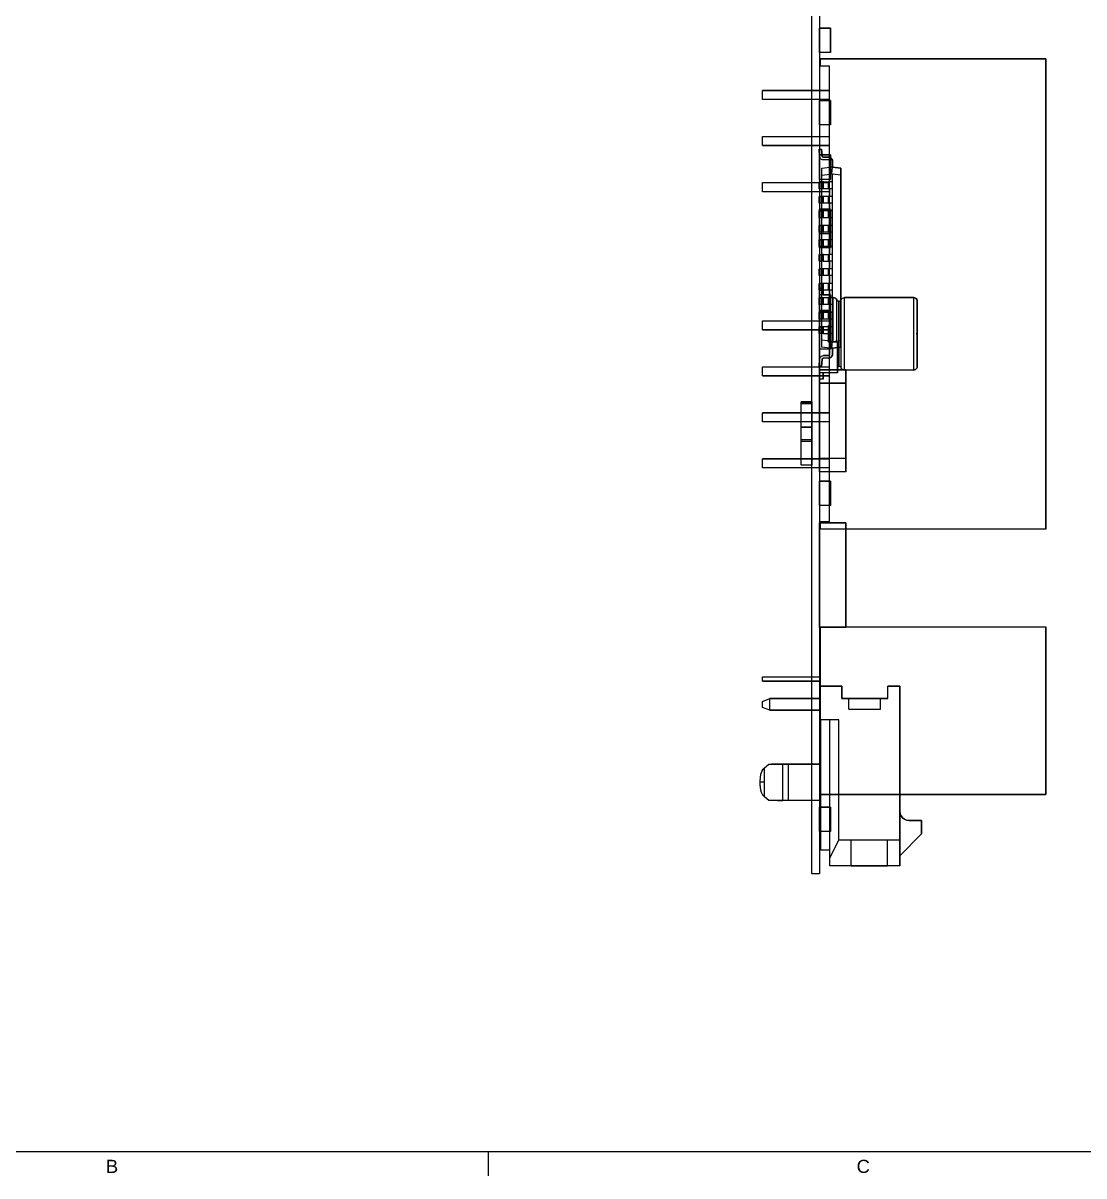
# Model space of a CAD drawing. Header units: inches. Extents: x 0 to 420, y -297 to 0.
# Drawn here: x 117.1 to 234.3, y -297 to -169.7 of the extents above; entities that cross this region are included whole.
import ezdxf

# ---------------------------------------------------------------- set-up
doc = ezdxf.new("R2010")
doc.units = ezdxf.units.IN
doc.header["$MEASUREMENT"] = 0
doc.styles.add('Arial0', font='arial.ttf', dxfattribs={"height": 2.265495})

msp = doc.modelspace()

# ---------------------------------------------------------------- linework, layer by layer
at = {"color": 18, "true_color": 0x000000}
for p, q in [((204.23, -263.64), (204.23, -121.64)), ((205.06, -121.64), (205.06, -263.64)), ((205.06, -172.99), (205.06, -170.29)), ((205.06, -170.29), (206.26, -170.29)), ((205.06, -172.99), (205.06, -170.29)), ((206.26, -170.29), (205.06, -170.29)), ((206.26, -170.29), (206.26, -172.99)), ((206.26, -172.99), (206.26, -170.29)), ((206.26, -172.99), (205.06, -172.99)), ((206.26, -172.99), (205.06, -172.99)), ((205.16, -174.49), (205.16, -173.69)), ((205.16, -173.69), (230.06, -173.69)), ((230.06, -173.69), (205.16, -173.69)), ((205.16, -174.49), (205.16, -173.69)), ((230.06, -173.69), (230.06, -225.59)), ((230.06, -225.59), (230.06, -173.69)), ((206.16, -174.49), (205.16, -174.49)), ((206.16, -174.49), (205.16, -174.49)), ((206.16, -177.19), (206.16, -174.49)), ((206.16, -224.79), (206.16, -174.49)), ((198.76, -178.19), (198.76, -177.19)), ((198.76, -177.19), (206.16, -177.19)), ((198.76, -178.19), (198.76, -177.19)), ((206.16, -177.19), (198.76, -177.19)), ((206.16, -178.19), (198.76, -178.19)), ((206.16, -178.19), (198.76, -178.19)), ((205.06, -180.99), (205.06, -178.29)), ((205.06, -178.29), (206.26, -178.29)), ((205.06, -180.99), (205.06, -178.29)), ((206.26, -178.29), (205.06, -178.29)), ((206.16, -182.27), (206.16, -178.19)), ((206.26, -178.29), (206.26, -180.99)), ((206.26, -180.99), (206.26, -178.29)), ((206.26, -180.99), (205.06, -180.99)), ((206.26, -180.99), (205.06, -180.99)), ((198.76, -183.27), (198.76, -182.27)), ((198.76, -182.27), (206.16, -182.27)), ((198.76, -183.27), (198.76, -182.27)), ((198.76, -182.27), (206.16, -182.27)), ((206.16, -183.27), (198.76, -183.27)), ((198.76, -183.27), (206.16, -183.27)), ((205.01, -183.66), (205.3, -183.64)), ((205.01, -183.66), (205.3, -183.64)), ((205.05, -184.42), (205.01, -183.66)), ((205.05, -184.42), (205.01, -183.66)), ((205.08, -184.53), (205.05, -184.42)), ((205.08, -184.53), (205.05, -184.42)), ((205.06, -186.99), (205.06, -184.29)), ((205.06, -184.29), (206.26, -184.29)), ((205.06, -186.99), (205.06, -184.29)), ((206.26, -184.29), (205.06, -184.29)), ((205.12, -184.63), (205.08, -184.53)), ((205.12, -184.63), (205.08, -184.53)), ((205.3, -183.64), (205.34, -184.4)), ((205.34, -184.4), (205.3, -183.64)), ((205.34, -184.4), (205.35, -184.44)), ((205.35, -184.44), (205.34, -184.4)), ((205.35, -184.44), (205.37, -184.48)), ((205.37, -184.48), (205.35, -184.44)), ((205.37, -184.48), (205.4, -184.51)), ((205.4, -184.51), (205.37, -184.48)), ((205.4, -184.51), (205.43, -184.53)), ((205.43, -184.53), (205.4, -184.51)), ((206.16, -187.35), (206.16, -183.27)), ((206.26, -184.29), (206.26, -186.99)), ((206.26, -186.99), (206.26, -184.29)), ((205.2, -184.72), (205.12, -184.63)), ((205.2, -184.72), (205.12, -184.63)), ((205.29, -184.79), (205.2, -184.72)), ((205.29, -184.79), (205.2, -184.72)), ((205.39, -184.83), (205.29, -184.79)), ((205.39, -184.83), (205.29, -184.79)), ((205.31, -185.75), (206.21, -185.64)), ((205.31, -185.75), (206.21, -185.64)), ((205.31, -186.51), (205.31, -185.75)), ((205.31, -186.51), (205.31, -185.75)), ((205.51, -184.84), (205.39, -184.83)), ((205.51, -184.84), (205.39, -184.83)), ((205.43, -184.53), (205.47, -184.55)), ((205.47, -184.55), (205.43, -184.53)), ((205.47, -184.55), (205.51, -184.55)), ((205.51, -184.55), (205.47, -184.55)), ((205.51, -184.55), (206.05, -184.55)), ((206.05, -184.55), (205.51, -184.55)), ((206.05, -184.84), (205.51, -184.84)), ((206.05, -184.84), (205.51, -184.84)), ((206.05, -184.55), (206.17, -184.57)), ((206.17, -184.57), (206.05, -184.55)), ((206.09, -184.85), (206.05, -184.84)), ((206.09, -184.85), (206.05, -184.84)), ((206.13, -184.86), (206.09, -184.85)), ((206.13, -184.86), (206.09, -184.85)), ((206.16, -184.89), (206.13, -184.86)), ((206.16, -184.89), (206.13, -184.86)), ((206.19, -184.92), (206.16, -184.89)), ((206.19, -184.92), (206.16, -184.89)), ((206.17, -184.57), (206.28, -184.61)), ((206.28, -184.61), (206.17, -184.57)), ((206.21, -184.96), (206.19, -184.92)), ((206.21, -184.96), (206.19, -184.92)), ((206.21, -185.01), (206.21, -184.96)), ((206.21, -185.01), (206.21, -184.96)), ((206.21, -185.64), (206.21, -185.01)), ((206.21, -185.64), (206.21, -185.01)), ((206.28, -185.64), (206.21, -185.64)), ((206.24, -186.39), (206.28, -185.64)), ((206.28, -184.61), (206.37, -184.69)), ((206.37, -184.69), (206.28, -184.61)), ((206.48, -185.64), (206.28, -185.64)), ((206.48, -185.64), (206.28, -185.64)), ((206.37, -184.69), (206.44, -184.78)), ((206.44, -184.78), (206.37, -184.69)), ((206.43, -186.39), (206.48, -185.64)), ((206.44, -184.78), (206.49, -184.89)), ((206.49, -184.89), (206.44, -184.78)), ((206.5, -185.64), (206.48, -185.64)), ((206.49, -184.89), (206.5, -185.01)), ((206.5, -185.01), (206.49, -184.89)), ((206.5, -185.01), (206.5, -185.64)), ((206.5, -185.64), (206.5, -185.01)), ((206.5, -185.64), (207.41, -185.75)), ((207.41, -185.75), (206.5, -185.64)), ((207.41, -185.75), (207.41, -186.52)), ((207.41, -186.52), (207.41, -185.75)), ((206.26, -186.99), (205.06, -186.99)), ((206.26, -186.99), (205.06, -186.99)), ((205.31, -186.51), (206.21, -186.4)), ((205.31, -187.27), (205.31, -186.51)), ((205.31, -187.27), (205.31, -186.51)), ((206.21, -186.4), (206.24, -186.39)), ((206.21, -187.27), (206.21, -186.4)), ((206.43, -186.39), (206.24, -186.39)), ((206.5, -186.41), (206.43, -186.39)), ((207.41, -186.52), (206.5, -186.41)), ((206.5, -204.89), (206.5, -186.41)), ((207.41, -186.52), (207.41, -204.78)), ((207.41, -204.78), (207.41, -186.52)), ((198.76, -188.35), (198.76, -187.35)), ((198.76, -187.35), (206.16, -187.35)), ((198.76, -188.35), (198.76, -187.35)), ((198.76, -187.35), (206.16, -187.35)), ((205.01, -188.02), (205.01, -187.27)), ((205.01, -187.27), (205.3, -187.27)), ((205.01, -188.02), (205.01, -187.27)), ((205.3, -187.27), (205.01, -187.27)), ((205.3, -188.02), (205.01, -188.02)), ((205.3, -188.02), (205.01, -188.02)), ((205.3, -187.27), (205.31, -187.27)), ((205.31, -187.27), (205.3, -187.27)), ((205.3, -188.02), (205.3, -187.27)), ((205.34, -187.27), (205.3, -187.27)), ((205.31, -188.02), (205.3, -188.02)), ((205.31, -188.02), (205.3, -188.02)), ((205.34, -188.02), (205.3, -188.02)), ((205.31, -188.87), (205.31, -188.02)), ((205.31, -188.87), (205.31, -188.02)), ((205.35, -187.27), (205.34, -187.27)), ((205.34, -188.02), (205.34, -187.27)), ((205.35, -188.02), (205.34, -188.02)), ((205.37, -187.27), (205.35, -187.27)), ((205.37, -188.02), (205.35, -188.02)), ((205.4, -187.27), (205.37, -187.27)), ((205.4, -188.02), (205.37, -188.02)), ((205.43, -187.27), (205.4, -187.27)), ((205.43, -188.02), (205.4, -188.02)), ((205.47, -187.27), (205.43, -187.27)), ((205.47, -188.02), (205.43, -188.02)), ((205.51, -187.27), (205.47, -187.27)), ((205.51, -188.02), (205.47, -188.02)), ((205.51, -187.27), (206.05, -187.27)), ((205.51, -188.02), (205.51, -187.27)), ((206.05, -188.02), (205.51, -188.02)), ((206.17, -187.27), (206.05, -187.27)), ((206.05, -188.02), (206.05, -187.27)), ((206.17, -188.02), (206.05, -188.02)), ((206.28, -187.27), (206.17, -187.27)), ((206.28, -188.02), (206.17, -188.02)), ((206.21, -188.87), (206.21, -188.02)), ((206.37, -187.27), (206.28, -187.27)), ((206.37, -188.02), (206.28, -188.02)), ((206.37, -187.27), (206.44, -187.27)), ((206.44, -188.02), (206.37, -188.02)), ((206.49, -187.27), (206.44, -187.27)), ((206.49, -188.02), (206.44, -188.02)), ((206.5, -187.27), (206.49, -187.27)), ((206.5, -188.02), (206.49, -188.02)), ((206.5, -188.02), (206.5, -187.27)), ((206.16, -188.35), (198.76, -188.35)), ((206.16, -188.35), (198.76, -188.35)), ((205.01, -189.62), (205.01, -188.87)), ((205.01, -188.87), (205.3, -188.87)), ((205.01, -189.62), (205.01, -188.87)), ((205.3, -188.87), (205.01, -188.87)), ((205.3, -189.62), (205.01, -189.62)), ((205.3, -189.62), (205.01, -189.62)), ((205.3, -188.87), (205.31, -188.87)), ((205.3, -189.62), (205.3, -188.87)), ((205.34, -188.87), (205.3, -188.87)), ((205.31, -188.87), (205.3, -188.87)), ((205.31, -189.62), (205.3, -189.62)), ((205.34, -189.62), (205.3, -189.62)), ((205.31, -189.62), (205.3, -189.62)), ((205.31, -190.47), (205.31, -189.62)), ((205.31, -190.47), (205.31, -189.62)), ((205.34, -188.87), (205.35, -188.87)), ((205.34, -189.62), (205.34, -188.87)), ((205.34, -189.62), (205.35, -189.62)), ((205.37, -188.87), (205.35, -188.87)), ((205.37, -189.62), (205.35, -189.62)), ((205.4, -188.87), (205.37, -188.87)), ((205.4, -189.62), (205.37, -189.62)), ((205.43, -188.87), (205.4, -188.87)), ((205.43, -189.62), (205.4, -189.62)), ((205.47, -188.87), (205.43, -188.87)), ((205.47, -189.62), (205.43, -189.62)), ((205.51, -188.87), (205.47, -188.87)), ((205.51, -189.62), (205.47, -189.62)), ((206.05, -188.87), (205.51, -188.87)), ((205.51, -189.62), (205.51, -188.87)), ((206.05, -189.62), (205.51, -189.62)), ((206.05, -188.87), (206.17, -188.87)), ((206.05, -189.62), (206.05, -188.87)), ((206.05, -189.62), (206.17, -189.62)), ((206.16, -202.59), (206.16, -188.35)), ((206.28, -188.87), (206.17, -188.87)), ((206.28, -189.62), (206.17, -189.62)), ((206.21, -190.47), (206.21, -189.62)), ((206.37, -188.87), (206.28, -188.87)), ((206.37, -189.62), (206.28, -189.62)), ((206.44, -188.87), (206.37, -188.87)), ((206.44, -189.62), (206.37, -189.62)), ((206.49, -188.87), (206.44, -188.87)), ((206.49, -189.62), (206.44, -189.62)), ((206.5, -188.87), (206.49, -188.87)), ((206.5, -189.62), (206.49, -189.62)), ((206.5, -189.62), (206.5, -188.87)), ((205.01, -191.22), (205.01, -190.47)), ((205.01, -190.47), (205.3, -190.47)), ((205.01, -191.22), (205.01, -190.47)), ((205.3, -190.47), (205.01, -190.47)), ((205.06, -192.99), (205.06, -190.29)), ((205.06, -190.29), (206.26, -190.29)), ((205.06, -192.99), (205.06, -190.29)), ((206.26, -190.29), (205.06, -190.29)), ((205.06, -194.54), (205.06, -190.34)), ((205.06, -190.34), (206.26, -190.34)), ((205.06, -194.54), (205.06, -190.34)), ((206.26, -190.34), (205.06, -190.34)), ((205.3, -190.47), (205.31, -190.47)), ((205.3, -191.22), (205.3, -190.47)), ((205.34, -190.47), (205.3, -190.47)), ((205.31, -190.47), (205.3, -190.47)), ((205.34, -190.47), (205.35, -190.47)), ((205.34, -191.22), (205.34, -190.47)), ((205.37, -190.47), (205.35, -190.47)), ((205.4, -190.47), (205.37, -190.47)), ((205.43, -190.47), (205.4, -190.47)), ((205.47, -190.47), (205.43, -190.47)), ((205.51, -190.47), (205.47, -190.47)), ((206.05, -190.47), (205.51, -190.47)), ((205.51, -191.22), (205.51, -190.47)), ((206.05, -190.47), (206.17, -190.47)), ((206.05, -191.22), (206.05, -190.47)), ((206.28, -190.47), (206.17, -190.47)), ((206.26, -190.29), (206.26, -192.99)), ((206.26, -192.99), (206.26, -190.29)), ((206.26, -190.34), (206.26, -194.54)), ((206.26, -194.54), (206.26, -190.34)), ((206.37, -190.47), (206.28, -190.47)), ((206.44, -190.47), (206.37, -190.47)), ((206.49, -190.47), (206.44, -190.47)), ((206.5, -190.47), (206.49, -190.47)), ((206.5, -191.22), (206.5, -190.47)), ((205.3, -191.22), (205.01, -191.22)), ((205.3, -191.22), (205.01, -191.22)), ((205.01, -192.82), (205.01, -192.07)), ((205.01, -192.07), (205.3, -192.07)), ((205.01, -192.82), (205.01, -192.07)), ((205.3, -192.07), (205.01, -192.07)), ((205.31, -191.22), (205.3, -191.22)), ((205.34, -191.22), (205.3, -191.22)), ((205.31, -191.22), (205.3, -191.22)), ((205.3, -192.07), (205.31, -192.07)), ((205.3, -192.82), (205.3, -192.07)), ((205.3, -192.07), (205.34, -192.07)), ((205.31, -192.07), (205.3, -192.07)), ((205.31, -192.07), (205.31, -191.22)), ((205.31, -192.07), (205.31, -191.22)), ((205.35, -191.22), (205.34, -191.22)), ((205.35, -192.07), (205.34, -192.07)), ((205.34, -192.82), (205.34, -192.07)), ((205.37, -191.22), (205.35, -191.22)), ((205.37, -192.07), (205.35, -192.07)), ((205.4, -191.22), (205.37, -191.22)), ((205.4, -192.07), (205.37, -192.07)), ((205.43, -191.22), (205.4, -191.22)), ((205.43, -192.07), (205.4, -192.07)), ((205.47, -191.22), (205.43, -191.22)), ((205.47, -192.07), (205.43, -192.07)), ((205.51, -191.22), (205.47, -191.22)), ((205.51, -192.07), (205.47, -192.07)), ((206.05, -191.22), (205.51, -191.22)), ((206.05, -192.07), (205.51, -192.07)), ((205.51, -192.82), (205.51, -192.07)), ((206.17, -191.22), (206.05, -191.22)), ((206.17, -192.07), (206.05, -192.07)), ((206.05, -192.82), (206.05, -192.07)), ((206.28, -191.22), (206.17, -191.22)), ((206.28, -192.07), (206.17, -192.07)), ((206.21, -192.07), (206.21, -191.22)), ((206.37, -191.22), (206.28, -191.22)), ((206.37, -192.07), (206.28, -192.07)), ((206.44, -191.22), (206.37, -191.22)), ((206.44, -192.07), (206.37, -192.07)), ((206.49, -191.22), (206.44, -191.22)), ((206.49, -192.07), (206.44, -192.07)), ((206.5, -191.22), (206.49, -191.22)), ((206.5, -192.07), (206.49, -192.07)), ((206.5, -192.82), (206.5, -192.07)), ((205.3, -192.82), (205.01, -192.82)), ((205.3, -192.82), (205.01, -192.82)), ((206.26, -192.99), (205.06, -192.99)), ((206.26, -192.99), (205.06, -192.99)), ((205.31, -192.82), (205.3, -192.82)), ((205.3, -192.82), (205.34, -192.82)), ((205.31, -192.82), (205.3, -192.82)), ((205.31, -193.67), (205.31, -192.82)), ((205.31, -193.67), (205.31, -192.82)), ((205.35, -192.82), (205.34, -192.82)), ((205.37, -192.82), (205.35, -192.82)), ((205.4, -192.82), (205.37, -192.82)), ((205.43, -192.82), (205.4, -192.82)), ((205.47, -192.82), (205.43, -192.82)), ((205.47, -192.82), (205.51, -192.82)), ((206.05, -192.82), (205.51, -192.82)), ((206.17, -192.82), (206.05, -192.82)), ((206.28, -192.82), (206.17, -192.82)), ((206.21, -193.67), (206.21, -192.82)), ((206.37, -192.82), (206.28, -192.82)), ((206.44, -192.82), (206.37, -192.82)), ((206.49, -192.82), (206.44, -192.82)), ((206.49, -192.82), (206.5, -192.82)), ((205.01, -194.42), (205.01, -193.67)), ((205.01, -193.67), (205.3, -193.67)), ((205.01, -194.42), (205.01, -193.67)), ((205.3, -193.67), (205.01, -193.67)), ((205.3, -194.42), (205.01, -194.42)), ((205.3, -194.42), (205.01, -194.42)), ((206.26, -194.54), (205.06, -194.54)), ((206.26, -194.54), (205.06, -194.54)), ((205.3, -193.67), (205.31, -193.67)), ((205.3, -194.42), (205.3, -193.67)), ((205.34, -193.67), (205.3, -193.67)), ((205.31, -193.67), (205.3, -193.67)), ((205.31, -194.42), (205.3, -194.42)), ((205.34, -194.42), (205.3, -194.42)), ((205.31, -194.42), (205.3, -194.42)), ((205.31, -195.27), (205.31, -194.42)), ((205.31, -195.27), (205.31, -194.42)), ((205.34, -193.67), (205.35, -193.67)), ((205.34, -194.42), (205.34, -193.67)), ((205.34, -194.42), (205.35, -194.42)), ((205.37, -193.67), (205.35, -193.67)), ((205.37, -194.42), (205.35, -194.42)), ((205.4, -193.67), (205.37, -193.67)), ((205.4, -194.42), (205.37, -194.42)), ((205.43, -193.67), (205.4, -193.67)), ((205.43, -194.42), (205.4, -194.42)), ((205.47, -193.67), (205.43, -193.67)), ((205.47, -194.42), (205.43, -194.42)), ((205.51, -193.67), (205.47, -193.67)), ((205.51, -194.42), (205.47, -194.42)), ((206.05, -193.67), (205.51, -193.67)), ((205.51, -194.42), (205.51, -193.67)), ((206.05, -194.42), (205.51, -194.42)), ((206.05, -193.67), (206.17, -193.67)), ((206.05, -194.42), (206.05, -193.67)), ((206.05, -194.42), (206.17, -194.42)), ((206.28, -193.67), (206.17, -193.67)), ((206.28, -194.42), (206.17, -194.42)), ((206.21, -195.27), (206.21, -194.42)), ((206.37, -193.67), (206.28, -193.67)), ((206.37, -194.42), (206.28, -194.42)), ((206.44, -193.67), (206.37, -193.67)), ((206.44, -194.42), (206.37, -194.42)), ((206.49, -193.67), (206.44, -193.67)), ((206.49, -194.42), (206.44, -194.42)), ((206.5, -193.67), (206.49, -193.67)), ((206.5, -194.42), (206.49, -194.42)), ((206.5, -194.42), (206.5, -193.67)), ((205.01, -196.02), (205.01, -195.27)), ((205.01, -195.27), (205.3, -195.27)), ((205.01, -196.02), (205.01, -195.27)), ((205.01, -195.27), (205.3, -195.27)), ((205.3, -195.27), (205.31, -195.27)), ((205.3, -196.02), (205.3, -195.27)), ((205.34, -195.27), (205.3, -195.27)), ((205.31, -195.27), (205.3, -195.27)), ((205.34, -195.27), (205.35, -195.27)), ((205.34, -196.02), (205.34, -195.27)), ((205.37, -195.27), (205.35, -195.27)), ((205.4, -195.27), (205.37, -195.27)), ((205.43, -195.27), (205.4, -195.27)), ((205.47, -195.27), (205.43, -195.27)), ((205.51, -195.27), (205.47, -195.27)), ((205.51, -195.27), (206.05, -195.27)), ((205.51, -196.02), (205.51, -195.27)), ((206.05, -195.27), (206.17, -195.27)), ((206.05, -196.02), (206.05, -195.27)), ((206.28, -195.27), (206.17, -195.27)), ((206.37, -195.27), (206.28, -195.27)), ((206.44, -195.27), (206.37, -195.27)), ((206.44, -195.27), (206.49, -195.27)), ((206.5, -195.27), (206.49, -195.27)), ((206.5, -196.02), (206.5, -195.27)), ((205.3, -196.02), (205.01, -196.02)), ((205.01, -196.02), (205.3, -196.02)), ((205.01, -197.62), (205.01, -196.87)), ((205.01, -196.87), (205.3, -196.87)), ((205.01, -197.62), (205.01, -196.87)), ((205.3, -196.87), (205.01, -196.87)), ((205.31, -196.02), (205.3, -196.02)), ((205.34, -196.02), (205.3, -196.02)), ((205.31, -196.02), (205.3, -196.02)), ((205.3, -196.87), (205.31, -196.87)), ((205.3, -197.62), (205.3, -196.87)), ((205.34, -196.87), (205.3, -196.87)), ((205.31, -196.87), (205.3, -196.87)), ((205.31, -196.87), (205.31, -196.02)), ((205.31, -196.87), (205.31, -196.02)), ((205.35, -196.02), (205.34, -196.02)), ((205.34, -196.87), (205.35, -196.87)), ((205.34, -197.62), (205.34, -196.87)), ((205.37, -196.02), (205.35, -196.02)), ((205.37, -196.87), (205.35, -196.87)), ((205.4, -196.02), (205.37, -196.02)), ((205.4, -196.87), (205.37, -196.87)), ((205.43, -196.02), (205.4, -196.02)), ((205.43, -196.87), (205.4, -196.87)), ((205.47, -196.02), (205.43, -196.02)), ((205.47, -196.87), (205.43, -196.87)), ((205.47, -196.02), (205.51, -196.02)), ((205.51, -196.87), (205.47, -196.87)), ((205.51, -196.02), (206.05, -196.02)), ((206.05, -196.87), (205.51, -196.87)), ((205.51, -197.62), (205.51, -196.87)), ((206.17, -196.02), (206.05, -196.02)), ((206.05, -196.87), (206.17, -196.87)), ((206.05, -197.62), (206.05, -196.87)), ((206.28, -196.02), (206.17, -196.02)), ((206.28, -196.87), (206.17, -196.87)), ((206.21, -196.87), (206.21, -196.02)), ((206.37, -196.02), (206.28, -196.02)), ((206.37, -196.87), (206.28, -196.87)), ((206.44, -196.02), (206.37, -196.02)), ((206.44, -196.87), (206.37, -196.87)), ((206.44, -196.02), (206.49, -196.02)), ((206.49, -196.87), (206.44, -196.87)), ((206.49, -196.02), (206.5, -196.02)), ((206.5, -196.87), (206.49, -196.87)), ((206.5, -197.62), (206.5, -196.87)), ((205.3, -197.62), (205.01, -197.62)), ((205.3, -197.62), (205.01, -197.62)), ((205.01, -199.22), (205.01, -198.47)), ((205.01, -198.47), (205.3, -198.47)), ((205.01, -199.22), (205.01, -198.47)), ((205.3, -198.47), (205.01, -198.47)), ((205.31, -197.62), (205.3, -197.62)), ((205.34, -197.62), (205.3, -197.62)), ((205.31, -197.62), (205.3, -197.62)), ((205.3, -198.47), (205.31, -198.47)), ((205.3, -199.22), (205.3, -198.47)), ((205.3, -198.47), (205.34, -198.47)), ((205.31, -198.47), (205.3, -198.47)), ((205.31, -198.47), (205.31, -197.62)), ((205.31, -198.47), (205.31, -197.62)), ((205.35, -197.62), (205.34, -197.62)), ((205.34, -198.47), (205.35, -198.47)), ((205.34, -199.22), (205.34, -198.47)), ((205.37, -197.62), (205.35, -197.62)), ((205.37, -198.47), (205.35, -198.47)), ((205.4, -197.62), (205.37, -197.62)), ((205.4, -198.47), (205.37, -198.47)), ((205.43, -197.62), (205.4, -197.62)), ((205.43, -198.47), (205.4, -198.47)), ((205.47, -197.62), (205.43, -197.62)), ((205.47, -198.47), (205.43, -198.47)), ((205.51, -197.62), (205.47, -197.62)), ((205.51, -198.47), (205.47, -198.47)), ((206.05, -197.62), (205.51, -197.62)), ((206.05, -198.47), (205.51, -198.47)), ((205.51, -199.22), (205.51, -198.47)), ((206.17, -197.62), (206.05, -197.62)), ((206.05, -198.47), (206.17, -198.47)), ((206.05, -199.22), (206.05, -198.47)), ((206.28, -197.62), (206.17, -197.62)), ((206.28, -198.47), (206.17, -198.47)), ((206.21, -198.47), (206.21, -197.62)), ((206.37, -197.62), (206.28, -197.62)), ((206.37, -198.47), (206.28, -198.47)), ((206.44, -197.62), (206.37, -197.62)), ((206.44, -198.47), (206.37, -198.47)), ((206.49, -197.62), (206.44, -197.62)), ((206.49, -198.47), (206.44, -198.47)), ((206.5, -197.62), (206.49, -197.62)), ((206.5, -198.47), (206.49, -198.47)), ((206.5, -199.22), (206.5, -198.47)), ((205.3, -199.22), (205.01, -199.22)), ((205.3, -199.22), (205.01, -199.22)), ((205.06, -199.74), (205.06, -199.04)), ((205.06, -199.04), (205.46, -199.04)), ((205.06, -201.46), (205.06, -199.04)), ((205.46, -199.04), (205.06, -199.04)), ((205.06, -201.46), (205.06, -199.74)), ((205.06, -201.46), (205.06, -199.74)), ((206.26, -199.74), (205.06, -199.74)), ((205.31, -199.22), (205.3, -199.22)), ((205.3, -199.22), (205.34, -199.22)), ((205.31, -199.22), (205.3, -199.22)), ((205.31, -200.07), (205.31, -199.22)), ((205.31, -200.07), (205.31, -199.22)), ((205.35, -199.22), (205.34, -199.22)), ((205.37, -199.22), (205.35, -199.22)), ((205.4, -199.22), (205.37, -199.22)), ((205.43, -199.22), (205.4, -199.22)), ((205.47, -199.22), (205.43, -199.22)), ((205.46, -199.04), (205.46, -199.74)), ((205.46, -199.74), (205.46, -199.04)), ((205.46, -199.74), (206.26, -199.74)), ((205.51, -199.22), (205.47, -199.22)), ((206.05, -199.22), (205.51, -199.22)), ((206.17, -199.22), (206.05, -199.22)), ((206.28, -199.22), (206.17, -199.22)), ((206.21, -200.07), (206.21, -199.22)), ((206.26, -199.74), (206.26, -200.04)), ((206.26, -201.46), (206.26, -199.74)), ((206.37, -199.22), (206.28, -199.22)), ((206.44, -199.22), (206.37, -199.22)), ((206.49, -199.22), (206.44, -199.22)), ((206.5, -199.22), (206.49, -199.22)), ((205.01, -200.82), (205.01, -200.07)), ((205.01, -200.07), (205.3, -200.07)), ((205.01, -200.82), (205.01, -200.07)), ((205.3, -200.07), (205.01, -200.07)), ((205.3, -200.82), (205.01, -200.82)), ((205.3, -200.82), (205.01, -200.82)), ((205.3, -200.07), (205.31, -200.07)), ((205.3, -200.82), (205.3, -200.07)), ((205.34, -200.07), (205.3, -200.07)), ((205.31, -200.07), (205.3, -200.07)), ((205.31, -200.82), (205.3, -200.82)), ((205.34, -200.82), (205.3, -200.82)), ((205.31, -200.82), (205.3, -200.82)), ((205.31, -201.67), (205.31, -200.82)), ((205.31, -201.67), (205.31, -200.82)), ((205.35, -200.07), (205.34, -200.07)), ((205.34, -200.82), (205.34, -200.07)), ((205.35, -200.82), (205.34, -200.82)), ((205.37, -200.07), (205.35, -200.07)), ((205.37, -200.82), (205.35, -200.82)), ((205.4, -200.07), (205.37, -200.07)), ((205.4, -200.82), (205.37, -200.82)), ((205.43, -200.07), (205.4, -200.07)), ((205.43, -200.82), (205.4, -200.82)), ((205.47, -200.07), (205.43, -200.07)), ((205.47, -200.82), (205.43, -200.82)), ((205.51, -200.07), (205.47, -200.07)), ((205.47, -200.82), (205.51, -200.82)), ((206.05, -200.07), (205.51, -200.07)), ((205.51, -200.82), (205.51, -200.07)), ((206.05, -200.82), (205.51, -200.82)), ((206.17, -200.07), (206.05, -200.07)), ((206.05, -200.82), (206.05, -200.07)), ((206.17, -200.82), (206.05, -200.82)), ((206.28, -200.07), (206.17, -200.07)), ((206.28, -200.82), (206.17, -200.82)), ((206.21, -201.67), (206.21, -200.82)), ((206.26, -200.04), (206.58, -200.04)), ((206.58, -200.04), (206.26, -200.04)), ((206.37, -200.07), (206.28, -200.07)), ((206.37, -200.82), (206.28, -200.82)), ((206.44, -200.07), (206.37, -200.07)), ((206.44, -200.82), (206.37, -200.82)), ((206.49, -200.07), (206.44, -200.07)), ((206.49, -200.82), (206.44, -200.82)), ((206.5, -200.07), (206.49, -200.07)), ((206.49, -200.82), (206.5, -200.82)), ((206.5, -200.82), (206.5, -200.07)), ((206.58, -200.04), (206.7, -200.06)), ((206.7, -200.06), (206.58, -200.04)), ((206.58, -200.08), (206.58, -200.04)), ((206.58, -200.18), (206.58, -200.08)), ((206.58, -200.35), (206.58, -200.18)), ((206.58, -200.58), (206.58, -200.35)), ((206.58, -200.87), (206.58, -200.58)), ((206.58, -201.21), (206.58, -200.87)), ((206.7, -200.06), (206.81, -200.11)), ((206.81, -200.11), (206.7, -200.06)), ((206.81, -200.11), (206.9, -200.19)), ((206.9, -200.19), (206.81, -200.11)), ((206.9, -200.19), (206.96, -200.29)), ((206.96, -200.29), (206.9, -200.19)), ((206.96, -200.29), (206.99, -200.35)), ((206.99, -200.35), (206.96, -200.29)), ((206.96, -200.42), (206.96, -200.29)), ((206.96, -200.58), (206.96, -200.42)), ((206.96, -200.79), (206.96, -200.58)), ((206.96, -201.07), (206.96, -200.79)), ((206.96, -201.39), (206.96, -201.07)), ((206.99, -200.35), (207.04, -200.4)), ((207.04, -200.4), (206.99, -200.35)), ((207.04, -200.4), (207.11, -200.43)), ((207.11, -200.43), (207.04, -200.4)), ((207.11, -200.43), (207.18, -200.44)), ((207.18, -200.44), (207.11, -200.43)), ((207.18, -200.44), (207.24, -200.44)), ((207.24, -200.44), (207.18, -200.44)), ((207.18, -200.56), (207.18, -200.44)), ((207.18, -200.92), (207.18, -200.56)), ((207.18, -201.5), (207.18, -200.92)), ((207.24, -200.44), (207.31, -200.43)), ((207.24, -200.44), (207.31, -200.43)), ((207.24, -200.56), (207.24, -200.44)), ((207.24, -200.92), (207.24, -200.56)), ((207.24, -201.5), (207.24, -200.92)), ((207.31, -200.43), (207.37, -200.4)), ((207.31, -200.43), (207.37, -200.4)), ((207.37, -200.4), (207.42, -200.35)), ((207.37, -200.4), (207.42, -200.35)), ((207.42, -200.35), (207.46, -200.29)), ((207.42, -200.35), (207.46, -200.29)), ((207.46, -200.29), (207.52, -200.19)), ((207.46, -200.29), (207.52, -200.19)), ((207.46, -200.42), (207.46, -200.29)), ((207.46, -200.58), (207.46, -200.42)), ((207.46, -200.79), (207.46, -200.58)), ((207.46, -201.07), (207.46, -200.79)), ((207.46, -201.39), (207.46, -201.07)), ((207.52, -200.19), (207.61, -200.11)), ((207.52, -200.19), (207.61, -200.11)), ((207.61, -200.11), (207.71, -200.06)), ((207.61, -200.11), (207.71, -200.06)), ((207.71, -200.06), (207.83, -200.04)), ((207.71, -200.06), (207.83, -200.04)), ((207.83, -200.04), (215.46, -200.04)), ((215.46, -200.04), (207.83, -200.04)), ((207.83, -200.08), (207.83, -200.04)), ((207.83, -200.18), (207.83, -200.08)), ((207.83, -200.35), (207.83, -200.18)), ((207.83, -200.58), (207.83, -200.35)), ((207.83, -200.87), (207.83, -200.58)), ((207.83, -201.21), (207.83, -200.87)), ((215.46, -200.04), (215.56, -200.06)), ((215.56, -200.06), (215.46, -200.04)), ((215.46, -200.08), (215.46, -200.04)), ((215.46, -200.18), (215.46, -200.08)), ((215.46, -200.35), (215.46, -200.18)), ((215.46, -200.58), (215.46, -200.35)), ((215.46, -200.87), (215.46, -200.58)), ((215.46, -201.21), (215.46, -200.87)), ((215.56, -200.06), (215.66, -200.1)), ((215.66, -200.1), (215.56, -200.06)), ((215.66, -200.1), (215.74, -200.16)), ((215.74, -200.16), (215.66, -200.1)), ((215.74, -200.16), (215.8, -200.24)), ((215.8, -200.24), (215.74, -200.16)), ((215.8, -200.24), (215.84, -200.34)), ((215.84, -200.34), (215.8, -200.24)), ((215.84, -200.34), (215.86, -200.44)), ((215.86, -200.44), (215.84, -200.34)), ((215.86, -200.44), (215.86, -207.64)), ((215.86, -200.47), (215.86, -200.44)), ((215.86, -200.54), (215.86, -200.47)), ((215.86, -200.76), (215.86, -200.54)), ((215.86, -201.13), (215.86, -200.76)), ((205.01, -202.42), (205.01, -201.67)), ((205.01, -201.67), (205.3, -201.67)), ((205.01, -202.42), (205.01, -201.67)), ((205.3, -201.67), (205.01, -201.67)), ((205.06, -208.34), (205.06, -201.46)), ((206.26, -201.46), (205.06, -201.46)), ((205.06, -208.34), (205.06, -201.46)), ((205.06, -205.74), (205.06, -201.54)), ((205.06, -201.54), (206.26, -201.54)), ((205.06, -205.74), (205.06, -201.54)), ((206.26, -201.54), (205.06, -201.54)), ((205.3, -201.67), (205.31, -201.67)), ((205.3, -202.42), (205.3, -201.67)), ((205.34, -201.67), (205.3, -201.67)), ((205.31, -201.67), (205.3, -201.67)), ((205.35, -201.67), (205.34, -201.67)), ((205.34, -202.42), (205.34, -201.67)), ((205.37, -201.67), (205.35, -201.67)), ((205.4, -201.67), (205.37, -201.67)), ((205.43, -201.67), (205.4, -201.67)), ((205.47, -201.67), (205.43, -201.67)), ((205.51, -201.67), (205.47, -201.67)), ((206.05, -201.67), (205.51, -201.67)), ((205.51, -202.42), (205.51, -201.67)), ((206.17, -201.67), (206.05, -201.67)), ((206.05, -202.42), (206.05, -201.67)), ((206.28, -201.67), (206.17, -201.67)), ((206.26, -203.11), (206.26, -201.46)), ((206.26, -201.54), (206.26, -205.74)), ((206.26, -205.74), (206.26, -201.54)), ((206.37, -201.67), (206.28, -201.67)), ((206.44, -201.67), (206.37, -201.67)), ((206.49, -201.67), (206.44, -201.67)), ((206.5, -201.67), (206.49, -201.67)), ((206.5, -202.42), (206.5, -201.67)), ((206.58, -201.61), (206.58, -201.21)), ((206.58, -202.04), (206.58, -201.61)), ((206.58, -202.51), (206.58, -202.04)), ((206.96, -201.76), (206.96, -201.39)), ((206.96, -202.17), (206.96, -201.76)), ((206.96, -202.61), (206.96, -202.17)), ((207.18, -202.24), (207.18, -201.5)), ((207.18, -203.11), (207.18, -202.24)), ((207.24, -202.24), (207.24, -201.5)), ((207.24, -203.11), (207.24, -202.24)), ((207.46, -201.76), (207.46, -201.39)), ((207.46, -202.17), (207.46, -201.76)), ((207.46, -202.61), (207.46, -202.17)), ((207.83, -201.61), (207.83, -201.21)), ((207.83, -202.04), (207.83, -201.61)), ((207.83, -202.51), (207.83, -202.04)), ((215.46, -201.61), (215.46, -201.21)), ((215.46, -202.04), (215.46, -201.61)), ((215.46, -202.51), (215.46, -202.04)), ((215.86, -201.68), (215.86, -201.13)), ((215.86, -202.43), (215.86, -201.68)), ((198.76, -203.59), (198.76, -202.59)), ((198.76, -202.59), (206.16, -202.59)), ((198.76, -203.59), (198.76, -202.59)), ((198.76, -202.59), (206.16, -202.59)), ((206.16, -203.59), (198.76, -203.59)), ((198.76, -203.59), (206.16, -203.59)), ((205.3, -202.42), (205.01, -202.42)), ((205.3, -202.42), (205.01, -202.42)), ((205.01, -204.02), (205.01, -203.27)), ((205.01, -203.27), (205.3, -203.27)), ((205.01, -204.02), (205.01, -203.27)), ((205.3, -203.27), (205.01, -203.27)), ((205.31, -202.42), (205.3, -202.42)), ((205.34, -202.42), (205.3, -202.42)), ((205.31, -202.42), (205.3, -202.42)), ((205.3, -203.27), (205.31, -203.27)), ((205.3, -204.02), (205.3, -203.27)), ((205.34, -203.27), (205.3, -203.27)), ((205.31, -203.27), (205.3, -203.27)), ((205.31, -203.27), (205.31, -202.42)), ((205.31, -203.27), (205.31, -202.42)), ((205.35, -202.42), (205.34, -202.42)), ((205.35, -203.27), (205.34, -203.27)), ((205.34, -204.02), (205.34, -203.27)), ((205.37, -202.42), (205.35, -202.42)), ((205.37, -203.27), (205.35, -203.27)), ((205.4, -202.42), (205.37, -202.42)), ((205.4, -203.27), (205.37, -203.27)), ((205.43, -202.42), (205.4, -202.42)), ((205.43, -203.27), (205.4, -203.27)), ((205.47, -202.42), (205.43, -202.42)), ((205.47, -203.27), (205.43, -203.27)), ((205.51, -202.42), (205.47, -202.42)), ((205.51, -203.27), (205.47, -203.27)), ((206.05, -202.42), (205.51, -202.42)), ((206.05, -203.27), (205.51, -203.27)), ((205.51, -204.02), (205.51, -203.27)), ((206.17, -202.42), (206.05, -202.42)), ((206.17, -203.27), (206.05, -203.27)), ((206.05, -204.02), (206.05, -203.27)), ((206.26, -203.11), (206.06, -203.11)), ((206.06, -204.97), (206.06, -203.11)), ((206.16, -207.67), (206.16, -203.59)), ((206.28, -202.42), (206.17, -202.42)), ((206.28, -203.27), (206.17, -203.27)), ((206.21, -203.27), (206.21, -202.42)), ((206.26, -203.52), (206.26, -203.11)), ((206.26, -204.04), (206.26, -203.52)), ((206.37, -202.42), (206.28, -202.42)), ((206.37, -203.27), (206.28, -203.27)), ((206.44, -202.42), (206.37, -202.42)), ((206.44, -203.27), (206.37, -203.27)), ((206.49, -202.42), (206.44, -202.42)), ((206.49, -203.27), (206.44, -203.27)), ((206.5, -202.42), (206.49, -202.42)), ((206.5, -203.27), (206.49, -203.27)), ((206.5, -204.02), (206.5, -203.27)), ((206.58, -203.01), (206.58, -202.51)), ((206.58, -203.52), (206.58, -203.01)), ((206.58, -204.04), (206.58, -203.52)), ((206.96, -203.07), (206.96, -202.61)), ((206.96, -203.55), (206.96, -203.07)), ((206.96, -204.04), (206.96, -203.55)), ((207.18, -204.04), (207.18, -203.11)), ((207.24, -204.04), (207.24, -203.11)), ((207.46, -203.07), (207.46, -202.61)), ((207.46, -203.55), (207.46, -203.07)), ((207.46, -204.04), (207.46, -203.55)), ((207.83, -203.01), (207.83, -202.51)), ((207.83, -203.52), (207.83, -203.01)), ((207.83, -204.04), (207.83, -203.52)), ((215.46, -203.01), (215.46, -202.51)), ((215.46, -203.52), (215.46, -203.01)), ((215.46, -204.04), (215.46, -203.52)), ((215.86, -203.24), (215.86, -202.43)), ((215.86, -204.04), (215.86, -203.24)), ((205.3, -204.02), (205.01, -204.02)), ((205.3, -204.02), (205.01, -204.02)), ((205.31, -204.02), (205.3, -204.02)), ((205.34, -204.02), (205.3, -204.02)), ((205.31, -204.02), (205.3, -204.02)), ((205.31, -204.76), (205.31, -204.02)), ((205.31, -204.76), (205.31, -204.02)), ((205.31, -205.53), (205.31, -204.76)), ((205.31, -205.53), (205.31, -204.76)), ((206.21, -204.87), (205.31, -204.76)), ((205.35, -204.02), (205.34, -204.02)), ((205.37, -204.02), (205.35, -204.02)), ((205.4, -204.02), (205.37, -204.02)), ((205.43, -204.02), (205.4, -204.02)), ((205.47, -204.02), (205.43, -204.02)), ((205.51, -204.02), (205.47, -204.02)), ((205.51, -204.02), (206.05, -204.02)), ((206.17, -204.02), (206.05, -204.02)), ((206.28, -204.02), (206.17, -204.02)), ((206.21, -204.87), (206.21, -204.02)), ((206.28, -204.89), (206.21, -204.87)), ((206.26, -204.56), (206.26, -204.04)), ((206.26, -204.97), (206.26, -204.56)), ((206.37, -204.02), (206.28, -204.02)), ((206.37, -204.02), (206.44, -204.02)), ((206.49, -204.02), (206.44, -204.02)), ((206.48, -204.89), (206.5, -204.89)), ((206.5, -204.02), (206.49, -204.02)), ((206.5, -204.89), (207.41, -204.78)), ((206.58, -204.56), (206.58, -204.04)), ((206.58, -204.97), (206.58, -204.56)), ((206.96, -204.53), (206.96, -204.04)), ((206.96, -204.97), (206.96, -204.53)), ((207.18, -204.97), (207.18, -204.04)), ((207.24, -204.97), (207.24, -204.04)), ((207.41, -204.78), (207.41, -205.53)), ((207.41, -205.53), (207.41, -204.78)), ((207.46, -204.53), (207.46, -204.04)), ((207.46, -205.01), (207.46, -204.53)), ((207.83, -204.56), (207.83, -204.04)), ((207.83, -205.08), (207.83, -204.56)), ((215.46, -204.56), (215.46, -204.04)), ((215.46, -205.08), (215.46, -204.56)), ((215.84, -204.04), (215.74, -204.04)), ((215.86, -204.97), (215.86, -204.04)), ((215.86, -204.97), (215.86, -204.04)), ((206.26, -205.74), (205.06, -205.74)), ((206.26, -205.74), (205.06, -205.74)), ((206.21, -205.64), (205.31, -205.53)), ((206.21, -205.64), (205.31, -205.53)), ((207.06, -204.97), (206.06, -204.97)), ((206.21, -206.28), (206.21, -205.64)), ((206.24, -205.64), (206.21, -205.64)), ((206.21, -206.28), (206.21, -205.64)), ((206.24, -205.64), (206.28, -204.89)), ((206.43, -205.64), (206.24, -205.64)), ((206.43, -205.64), (206.24, -205.64)), ((206.48, -204.89), (206.28, -204.89)), ((206.43, -205.64), (206.48, -204.89)), ((206.5, -205.64), (206.43, -205.64)), ((207.41, -205.53), (206.5, -205.64)), ((206.5, -205.64), (207.41, -205.53)), ((206.5, -205.64), (206.5, -206.28)), ((206.5, -206.28), (206.5, -205.64)), ((207.06, -208.34), (207.06, -204.97)), ((207.18, -205.84), (207.18, -204.97)), ((207.18, -206.59), (207.18, -205.84)), ((207.24, -205.84), (207.24, -204.97)), ((207.24, -206.59), (207.24, -205.84)), ((207.46, -205.48), (207.46, -205.01)), ((207.46, -205.92), (207.46, -205.48)), ((207.46, -206.32), (207.46, -205.92)), ((207.83, -205.57), (207.83, -205.08)), ((207.83, -206.04), (207.83, -205.57)), ((207.83, -206.48), (207.83, -206.04)), ((215.46, -205.57), (215.46, -205.08)), ((215.46, -206.04), (215.46, -205.57)), ((215.46, -206.48), (215.46, -206.04)), ((215.86, -205.84), (215.86, -204.97)), ((215.86, -205.84), (215.86, -204.97)), ((215.86, -206.59), (215.86, -205.84)), ((215.86, -206.59), (215.86, -205.84)), ((205.01, -207.62), (205.05, -206.87)), ((205.01, -207.62), (205.05, -206.87)), ((205.05, -206.87), (205.08, -206.76)), ((205.05, -206.87), (205.08, -206.76)), ((205.08, -206.76), (205.12, -206.65)), ((205.08, -206.76), (205.12, -206.65)), ((205.12, -206.65), (205.2, -206.57)), ((205.12, -206.65), (205.2, -206.57)), ((205.2, -206.57), (205.29, -206.5)), ((205.2, -206.57), (205.29, -206.5)), ((205.29, -206.5), (205.39, -206.46)), ((205.29, -206.5), (205.39, -206.46)), ((205.34, -206.89), (205.3, -207.64)), ((205.3, -207.64), (205.34, -206.89)), ((205.35, -206.85), (205.34, -206.89)), ((205.34, -206.89), (205.35, -206.85)), ((205.37, -206.81), (205.35, -206.85)), ((205.35, -206.85), (205.37, -206.81)), ((205.4, -206.78), (205.37, -206.81)), ((205.37, -206.81), (205.4, -206.78)), ((205.39, -206.46), (205.51, -206.44)), ((205.39, -206.46), (205.51, -206.44)), ((205.43, -206.75), (205.4, -206.78)), ((205.4, -206.78), (205.43, -206.75)), ((205.47, -206.74), (205.43, -206.75)), ((205.43, -206.75), (205.47, -206.74)), ((205.51, -206.73), (205.47, -206.74)), ((205.47, -206.74), (205.51, -206.73)), ((205.51, -206.44), (206.05, -206.44)), ((206.05, -206.44), (205.51, -206.44)), ((206.05, -206.73), (205.51, -206.73)), ((206.05, -206.73), (205.51, -206.73)), ((206.05, -206.44), (206.09, -206.44)), ((206.05, -206.44), (206.09, -206.44)), ((206.17, -206.72), (206.05, -206.73)), ((206.05, -206.73), (206.17, -206.72)), ((206.09, -206.44), (206.13, -206.42)), ((206.09, -206.44), (206.13, -206.42)), ((206.13, -206.42), (206.16, -206.39)), ((206.13, -206.42), (206.16, -206.39)), ((206.16, -206.39), (206.19, -206.36)), ((206.16, -206.39), (206.19, -206.36)), ((206.28, -206.67), (206.17, -206.72)), ((206.17, -206.72), (206.28, -206.67)), ((206.19, -206.36), (206.21, -206.32)), ((206.19, -206.36), (206.21, -206.32)), ((206.21, -206.32), (206.21, -206.28)), ((206.21, -206.32), (206.21, -206.28)), ((206.37, -206.6), (206.28, -206.67)), ((206.28, -206.67), (206.37, -206.6)), ((206.44, -206.5), (206.37, -206.6)), ((206.37, -206.6), (206.44, -206.5)), ((206.49, -206.4), (206.44, -206.5)), ((206.44, -206.5), (206.49, -206.4)), ((206.5, -206.28), (206.49, -206.4)), ((206.49, -206.4), (206.5, -206.28)), ((207.18, -207.16), (207.18, -206.59)), ((207.18, -207.52), (207.18, -207.16)), ((207.24, -207.16), (207.24, -206.59)), ((207.24, -207.52), (207.24, -207.16)), ((207.46, -206.69), (207.46, -206.32)), ((207.46, -207.02), (207.46, -206.69)), ((207.46, -207.29), (207.46, -207.02)), ((207.46, -207.51), (207.46, -207.29)), ((207.83, -206.87), (207.83, -206.48)), ((207.83, -207.22), (207.83, -206.87)), ((207.83, -207.51), (207.83, -207.22)), ((215.46, -206.87), (215.46, -206.48)), ((215.46, -207.22), (215.46, -206.87)), ((215.46, -207.51), (215.46, -207.22)), ((215.86, -207.16), (215.86, -206.59)), ((215.86, -207.16), (215.86, -206.59)), ((215.86, -207.52), (215.86, -207.16)), ((215.86, -207.52), (215.86, -207.16)), ((198.76, -208.67), (198.76, -207.67)), ((198.76, -207.67), (206.16, -207.67)), ((198.76, -208.67), (198.76, -207.67)), ((198.76, -207.67), (206.16, -207.67)), ((206.16, -208.67), (198.76, -208.67)), ((198.76, -208.67), (206.16, -208.67)), ((205.3, -207.64), (205.01, -207.62)), ((205.3, -207.64), (205.01, -207.62)), ((205.06, -217.81), (205.06, -208)), ((205.06, -208), (207.95, -208)), ((205.06, -217.81), (205.06, -208)), ((207.95, -208), (205.06, -208)), ((205.06, -209.04), (205.06, -208.34)), ((207.06, -208.34), (205.06, -208.34)), ((205.06, -209.04), (205.06, -208.34)), ((207.06, -208.34), (205.46, -208.34)), ((205.46, -208.34), (205.46, -209.04)), ((205.46, -209.04), (205.46, -208.34)), ((206.16, -212.75), (206.16, -208.67)), ((207.11, -207.65), (207.06, -207.68)), ((207.06, -207.68), (207.11, -207.65)), ((207.06, -207.68), (207.06, -208.34)), ((207.18, -207.64), (207.11, -207.65)), ((207.11, -207.65), (207.18, -207.64)), ((207.18, -207.64), (207.18, -207.52)), ((207.24, -207.64), (207.18, -207.64)), ((207.24, -207.64), (207.18, -207.64)), ((207.24, -207.64), (207.24, -207.52)), ((207.31, -207.65), (207.24, -207.64)), ((207.31, -207.65), (207.24, -207.64)), ((207.37, -207.68), (207.31, -207.65)), ((207.37, -207.68), (207.31, -207.65)), ((207.42, -207.73), (207.37, -207.68)), ((207.42, -207.73), (207.37, -207.68)), ((207.46, -207.79), (207.42, -207.73)), ((207.46, -207.79), (207.42, -207.73)), ((207.46, -207.66), (207.46, -207.51)), ((207.46, -207.79), (207.46, -207.66)), ((207.52, -207.89), (207.46, -207.79)), ((207.52, -207.89), (207.46, -207.79)), ((207.61, -207.97), (207.52, -207.89)), ((207.61, -207.97), (207.52, -207.89)), ((207.71, -208.02), (207.61, -207.97)), ((207.71, -208.02), (207.61, -207.97)), ((207.83, -208.04), (207.71, -208.02)), ((207.83, -208.04), (207.71, -208.02)), ((207.83, -207.74), (207.83, -207.51)), ((207.83, -207.91), (207.83, -207.74)), ((207.83, -208.01), (207.83, -207.91)), ((207.83, -208.04), (207.83, -208.01)), ((215.46, -208.04), (207.83, -208.04)), ((215.46, -208.04), (207.83, -208.04)), ((207.95, -208), (207.95, -217.81)), ((207.95, -217.81), (207.95, -208)), ((215.46, -207.74), (215.46, -207.51)), ((215.46, -207.91), (215.46, -207.74)), ((215.46, -208.01), (215.46, -207.91)), ((215.46, -208.04), (215.46, -208.01)), ((215.56, -208.03), (215.46, -208.04)), ((215.46, -208.04), (215.56, -208.03)), ((215.66, -207.99), (215.56, -208.03)), ((215.56, -208.03), (215.66, -207.99)), ((215.74, -207.92), (215.66, -207.99)), ((215.66, -207.99), (215.74, -207.92)), ((215.8, -207.84), (215.74, -207.92)), ((215.74, -207.92), (215.8, -207.84)), ((215.84, -207.75), (215.8, -207.84)), ((215.8, -207.84), (215.84, -207.75)), ((215.86, -207.64), (215.84, -207.75)), ((215.84, -207.75), (215.86, -207.64)), ((215.86, -207.64), (215.86, -207.52)), ((215.86, -207.64), (215.86, -207.52)), ((205.46, -209.04), (205.06, -209.04)), ((205.46, -209.04), (205.06, -209.04)), ((205.06, -219.28), (205.06, -209.48)), ((205.06, -209.48), (207.95, -209.48)), ((205.06, -219.28), (205.06, -209.48)), ((207.95, -209.48), (205.06, -209.48)), ((207.95, -209.48), (207.95, -219.28)), ((207.95, -219.28), (207.95, -209.48)), ((203.03, -215.74), (203.03, -211.54)), ((203.03, -211.54), (204.23, -211.54)), ((203.03, -215.74), (203.03, -211.54)), ((204.23, -211.54), (203.03, -211.54)), ((203.03, -215.74), (203.03, -211.54)), ((203.03, -211.54), (204.23, -211.54)), ((203.03, -215.74), (203.03, -211.54)), ((204.23, -211.54), (203.03, -211.54)), ((203.03, -215.94), (203.03, -211.74)), ((203.03, -211.74), (204.23, -211.74)), ((203.03, -215.94), (203.03, -211.74)), ((204.23, -211.74), (203.03, -211.74)), ((204.23, -211.54), (204.23, -215.74)), ((204.23, -215.74), (204.23, -211.54)), ((204.23, -211.54), (204.23, -215.74)), ((204.23, -215.74), (204.23, -211.54)), ((204.23, -211.74), (204.23, -215.94)), ((204.23, -215.94), (204.23, -211.74)), ((198.76, -213.75), (198.76, -212.75)), ((198.76, -212.75), (206.16, -212.75)), ((198.76, -213.75), (198.76, -212.75)), ((206.16, -212.75), (198.76, -212.75)), ((206.16, -213.75), (198.76, -213.75)), ((206.16, -213.75), (198.76, -213.75)), ((206.16, -217.83), (206.16, -213.75)), ((203.03, -218.54), (203.03, -214.34)), ((203.03, -214.34), (204.23, -214.34)), ((203.03, -218.54), (203.03, -214.34)), ((204.23, -214.34), (203.03, -214.34)), ((204.23, -214.34), (204.23, -218.54)), ((204.23, -218.54), (204.23, -214.34)), ((204.23, -215.74), (203.03, -215.74)), ((204.23, -215.74), (203.03, -215.74)), ((204.23, -215.74), (203.03, -215.74)), ((204.23, -215.74), (203.03, -215.74)), ((204.23, -215.94), (203.03, -215.94)), ((204.23, -215.94), (203.03, -215.94)), ((198.76, -218.83), (198.76, -217.83)), ((198.76, -217.83), (206.16, -217.83)), ((198.76, -218.83), (198.76, -217.83)), ((206.16, -217.83), (198.76, -217.83)), ((206.16, -218.83), (198.76, -218.83)), ((206.16, -218.83), (198.76, -218.83)), ((204.23, -218.54), (203.03, -218.54)), ((204.23, -218.54), (203.03, -218.54)), ((207.95, -217.81), (205.06, -217.81)), ((207.95, -217.81), (205.06, -217.81)), ((206.16, -224.79), (206.16, -218.83)), ((207.95, -219.28), (205.06, -219.28)), ((207.95, -219.28), (205.06, -219.28)), ((205.06, -222.99), (205.06, -220.29)), ((205.06, -220.29), (206.26, -220.29)), ((205.06, -222.99), (205.06, -220.29)), ((206.26, -220.29), (205.06, -220.29)), ((205.06, -222.99), (205.06, -220.29)), ((205.06, -220.29), (206.26, -220.29)), ((205.06, -222.99), (205.06, -220.29)), ((206.26, -220.29), (205.06, -220.29)), ((206.26, -220.29), (206.26, -222.99)), ((206.26, -222.99), (206.26, -220.29)), ((206.26, -220.29), (206.26, -222.99)), ((206.26, -222.99), (206.26, -220.29)), ((206.26, -222.99), (205.06, -222.99)), ((206.26, -222.99), (205.06, -222.99)), ((206.26, -222.99), (205.06, -222.99)), ((206.26, -222.99), (205.06, -222.99)), ((205.06, -236.47), (205.06, -224.91)), ((205.06, -224.91), (207.95, -224.91)), ((205.06, -236.47), (205.06, -224.91)), ((207.95, -224.91), (205.06, -224.91)), ((205.16, -225.59), (205.16, -224.79)), ((205.16, -224.79), (206.16, -224.79)), ((205.16, -225.59), (205.16, -224.79)), ((206.16, -224.79), (205.16, -224.79)), ((207.95, -224.91), (207.95, -236.47)), ((207.95, -236.47), (207.95, -224.91)), ((230.06, -225.59), (205.16, -225.59)), ((230.06, -225.59), (205.16, -225.59)), ((207.95, -236.47), (205.06, -236.47)), ((207.95, -236.47), (205.06, -236.47)), ((205.16, -241.89), (205.16, -236.39)), ((205.16, -236.39), (230.06, -236.39)), ((205.16, -236.39), (230.06, -236.39)), ((205.16, -254.89), (205.16, -236.39)), ((230.06, -236.39), (230.06, -254.89)), ((230.06, -254.89), (230.06, -236.39)), ((198.76, -242.39), (198.76, -241.89)), ((198.76, -241.89), (205.16, -241.89)), ((198.76, -242.39), (198.76, -241.89)), ((198.76, -241.89), (205.16, -241.89)), ((205.16, -242.39), (198.76, -242.39)), ((198.76, -242.39), (205.16, -242.39)), ((205.12, -244.31), (205.12, -242.95)), ((205.12, -242.95), (207.52, -242.95)), ((207.52, -242.95), (205.12, -242.95)), ((205.12, -246.65), (205.12, -242.95)), ((205.16, -254.89), (205.16, -242.39)), ((207.52, -242.95), (207.52, -244.29)), ((207.52, -244.29), (207.52, -242.95)), ((212.6, -244.29), (212.6, -242.95)), ((212.6, -242.95), (213.92, -242.95)), ((213.92, -242.95), (212.6, -242.95)), ((212.6, -244.29), (212.6, -242.95)), ((213.92, -242.95), (213.92, -262.75)), ((213.92, -259.95), (213.92, -242.95)), ((198.76, -244.61), (199.56, -244.31)), ((198.76, -244.61), (199.56, -244.31)), ((199.56, -244.31), (205.12, -244.31)), ((199.56, -245.59), (199.56, -244.31)), ((205.12, -244.31), (199.56, -244.31)), ((207.52, -244.29), (208.31, -244.29)), ((208.31, -244.29), (207.52, -244.29)), ((208.31, -244.29), (208.31, -244.31)), ((208.31, -245.49), (208.31, -244.29)), ((208.31, -244.31), (211.81, -244.31)), ((211.81, -244.31), (208.31, -244.31)), ((211.81, -244.31), (211.81, -244.29)), ((211.81, -244.29), (212.6, -244.29)), ((212.6, -244.29), (211.81, -244.29)), ((211.81, -245.49), (211.81, -244.29)), ((198.76, -245.29), (198.76, -244.61)), ((198.76, -245.29), (198.76, -244.61)), ((199.56, -245.59), (198.76, -245.29)), ((199.56, -245.59), (198.76, -245.29)), ((205.12, -245.59), (199.56, -245.59)), ((199.56, -245.59), (205.12, -245.59)), ((205.12, -246.65), (205.12, -245.59)), ((208.31, -245.49), (211.81, -245.49)), ((205.2, -246.65), (205.12, -246.65)), ((207.2, -246.65), (205.12, -246.65)), ((205.2, -251.55), (205.2, -246.65)), ((205.2, -253.55), (205.2, -246.65)), ((206.2, -255.75), (206.2, -246.65)), ((207.2, -259.95), (207.2, -246.65)), ((205.12, -250.95), (205.12, -250.55)), ((205.12, -250.95), (205.12, -250.55)), ((205.12, -250.95), (205.12, -250.55)), ((205.12, -250.95), (205.12, -250.55)), ((198.85, -252.1), (199, -251.94)), ((198.85, -252.1), (199, -251.94)), ((199, -251.94), (199.45, -251.55)), ((199, -251.94), (199.45, -251.55)), ((199, -252.22), (199, -251.94)), ((199.45, -251.55), (205.2, -251.55)), ((199.45, -251.55), (199.77, -251.55)), ((199.77, -251.55), (201.62, -251.55)), ((200.29, -251.55), (199.77, -251.55)), ((201.02, -251.55), (200.29, -251.55)), ((201.62, -251.55), (201.02, -251.55)), ((201.02, -252.3), (201.02, -251.55)), ((201.62, -252.3), (201.62, -251.55)), ((205.2, -251.55), (201.62, -251.55)), ((205.12, -251.55), (205.12, -250.95)), ((205.12, -251.55), (205.12, -250.95)), ((205.12, -251.55), (205.12, -250.95)), ((205.12, -251.55), (205.12, -250.95)), ((205.12, -252.05), (205.12, -251.6)), ((205.12, -252.05), (205.12, -251.6)), ((198.52, -253.39), (198.53, -253.05)), ((198.52, -253.39), (198.53, -253.05)), ((198.53, -253.05), (198.58, -252.65)), ((198.53, -253.02), (198.57, -252.7)), ((198.53, -253.02), (198.57, -252.7)), ((198.53, -253.04), (198.53, -253.02)), ((198.53, -253.04), (198.53, -253.02)), ((198.53, -253.05), (198.53, -253.04)), ((198.57, -252.7), (198.58, -252.67)), ((198.57, -252.7), (198.58, -252.67)), ((198.58, -252.65), (198.72, -252.29)), ((198.58, -252.65), (198.61, -252.59)), ((198.58, -252.67), (198.58, -252.65)), ((198.61, -252.59), (198.66, -252.43)), ((198.61, -252.59), (198.66, -252.43)), ((198.66, -252.43), (198.7, -252.35)), ((198.66, -252.43), (198.7, -252.35)), ((198.7, -252.35), (198.72, -252.29)), ((198.72, -252.29), (198.85, -252.1)), ((198.72, -252.29), (198.78, -252.2)), ((198.78, -252.2), (198.81, -252.16)), ((198.78, -252.2), (198.81, -252.16)), ((198.81, -252.16), (198.83, -252.13)), ((198.81, -252.16), (198.83, -252.13)), ((198.83, -252.13), (198.85, -252.1)), ((199, -252.6), (199, -252.22)), ((199, -253.06), (199, -252.6)), ((199, -253.55), (199, -253.06)), ((201.02, -253.13), (201.02, -252.3)), ((201.02, -253.98), (201.02, -253.13)), ((201.62, -253.13), (201.62, -252.3)), ((201.62, -253.98), (201.62, -253.13)), ((205.12, -252.5), (205.12, -252.05)), ((205.12, -252.5), (205.12, -252.05)), ((205.12, -253.55), (205.12, -253.18)), ((205.12, -253.55), (205.12, -253.18)), ((198.52, -253.37), (198.52, -253.26)), ((198.52, -253.39), (198.52, -253.37)), ((198.52, -253.74), (198.52, -253.39)), ((198.52, -253.74), (198.52, -253.39)), ((198.52, -253.71), (198.52, -253.55)), ((199, -253.55), (198.52, -253.55)), ((198.52, -253.55), (198.52, -253.55)), ((199, -253.55), (198.52, -253.55)), ((198.52, -253.55), (198.52, -253.55)), ((198.52, -253.71), (198.52, -253.71)), ((198.53, -254.08), (198.52, -253.74)), ((198.53, -254.08), (198.52, -253.74)), ((198.53, -254.05), (198.52, -253.85)), ((198.53, -254.06), (198.53, -254.05)), ((198.57, -254.4), (198.53, -254.08)), ((198.57, -254.4), (198.53, -254.08)), ((198.58, -254.43), (198.57, -254.4)), ((198.66, -254.68), (198.57, -254.4)), ((198.58, -254.46), (198.58, -254.43)), ((198.58, -254.46), (198.58, -254.43)), ((198.61, -254.51), (198.58, -254.46)), ((198.61, -254.51), (198.58, -254.46)), ((198.66, -254.68), (198.61, -254.51)), ((199, -254.05), (199, -253.55)), ((199, -254.5), (199, -254.05)), ((199, -254.89), (199, -254.5)), ((201.02, -254.8), (201.02, -253.98)), ((201.62, -254.8), (201.62, -253.98)), ((205.12, -253.92), (205.12, -253.55)), ((205.12, -253.92), (205.12, -253.55)), ((205.2, -261.05), (205.2, -253.55)), ((198.7, -254.76), (198.66, -254.68)), ((198.81, -254.95), (198.66, -254.68)), ((198.72, -254.81), (198.7, -254.75)), ((198.72, -254.81), (198.7, -254.76)), ((198.78, -254.9), (198.72, -254.81)), ((198.78, -254.9), (198.72, -254.81)), ((198.81, -254.95), (198.78, -254.9)), ((198.83, -254.98), (198.81, -254.95)), ((199, -255.17), (198.81, -254.95)), ((198.85, -255.01), (198.83, -254.97)), ((198.85, -255.01), (198.83, -254.98)), ((199, -255.17), (198.85, -255.01)), ((199, -255.17), (198.85, -255.01)), ((199, -255.17), (199, -254.89)), ((199.45, -255.55), (199, -255.17)), ((199.45, -255.55), (199, -255.17)), ((205.2, -255.55), (199.45, -255.55)), ((200, -255.55), (199.45, -255.55)), ((201.62, -255.55), (200, -255.55)), ((200.45, -255.55), (200, -255.55)), ((200.45, -255.55), (201.02, -255.55)), ((201.02, -255.55), (201.02, -254.8)), ((201.62, -255.55), (201.02, -255.55)), ((201.62, -255.55), (201.62, -254.8)), ((205.2, -255.55), (201.62, -255.55)), ((205.12, -255.05), (205.12, -254.61)), ((205.12, -255.05), (205.12, -254.61)), ((205.12, -255.5), (205.12, -255.05)), ((205.12, -255.5), (205.12, -255.05)), ((205.12, -256.15), (205.12, -255.55)), ((205.12, -256.15), (205.12, -255.55)), ((205.12, -256.15), (205.12, -255.55)), ((205.12, -256.15), (205.12, -255.55)), ((230.06, -254.89), (205.16, -254.89)), ((205.16, -254.89), (230.06, -254.89)), ((205.2, -261.05), (205.2, -255.55)), ((206.2, -261.87), (206.2, -255.75)), ((205.06, -258.99), (205.06, -256.29)), ((205.06, -256.29), (206.26, -256.29)), ((205.06, -258.99), (205.06, -256.29)), ((206.26, -256.29), (205.06, -256.29)), ((205.12, -256.55), (205.12, -256.15)), ((205.12, -256.55), (205.12, -256.15)), ((205.12, -256.55), (205.12, -256.15)), ((205.12, -256.55), (205.12, -256.15)), ((206.26, -256.29), (206.26, -258.99)), ((206.26, -258.99), (206.26, -256.29)), ((213.93, -261.65), (213.93, -256.75)), ((213.93, -256.75), (213.96, -257.01)), ((213.96, -257.01), (213.93, -256.75)), ((213.93, -261.65), (213.93, -256.75)), ((213.96, -257.01), (214.06, -257.25)), ((214.06, -257.25), (213.96, -257.01)), ((214.06, -257.25), (214.22, -257.46)), ((214.22, -257.46), (214.06, -257.25)), ((214.22, -257.46), (214.43, -257.62)), ((214.43, -257.62), (214.22, -257.46)), ((214.43, -257.62), (214.67, -257.72)), ((214.67, -257.72), (214.43, -257.62)), ((214.67, -257.72), (214.93, -257.75)), ((214.93, -257.75), (214.67, -257.72)), ((214.93, -257.75), (216.33, -257.75)), ((216.33, -257.75), (214.93, -257.75)), ((216.33, -257.75), (216.33, -259.25)), ((216.33, -259.25), (216.33, -257.75)), ((206.26, -258.99), (205.06, -258.99)), ((206.26, -258.99), (205.06, -258.99)), ((216.33, -259.25), (213.93, -261.65)), ((213.93, -261.65), (216.33, -259.25)), ((206.2, -261.87), (207.2, -259.95)), ((208.56, -259.95), (207.2, -259.95)), ((208.56, -262.75), (208.56, -259.95)), ((212.56, -259.95), (208.56, -259.95)), ((212.56, -262.75), (212.56, -259.95)), ((213.92, -259.95), (212.56, -259.95)), ((213.92, -262.75), (213.92, -259.95)), ((206.2, -261.05), (205.2, -261.05)), ((206.2, -261.05), (205.2, -261.05)), ((206.2, -262.75), (206.2, -261.05)), ((206.2, -262.75), (206.2, -261.87)), ((213.92, -262.75), (206.2, -262.75)), ((208.56, -262.75), (206.2, -262.75)), ((208.56, -262.75), (212.56, -262.75)), ((212.56, -262.75), (208.56, -262.75)), ((213.92, -262.75), (212.56, -262.75)), ((205.06, -263.64), (204.23, -263.64)), ((417.35, -294.35), (2.65, -294.35)), ((168.53, -297), (168.53, -294.35))]:
    msp.add_line(p, q, dxfattribs=at)

# ---------------------------------------------------------------- texts
at = {"color": 18, "true_color": 0x000000, "style": 'Arial0'}
for s, p in [('B', (126.28, -296.67)), ('C', (209.16, -296.67))]:
    msp.add_text(s, height=1.45, dxfattribs=at).set_placement(p)

doc.saveas('drawing.dxf')
